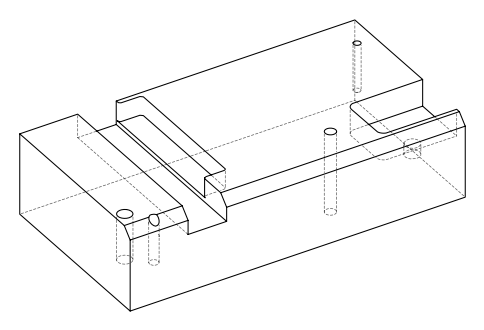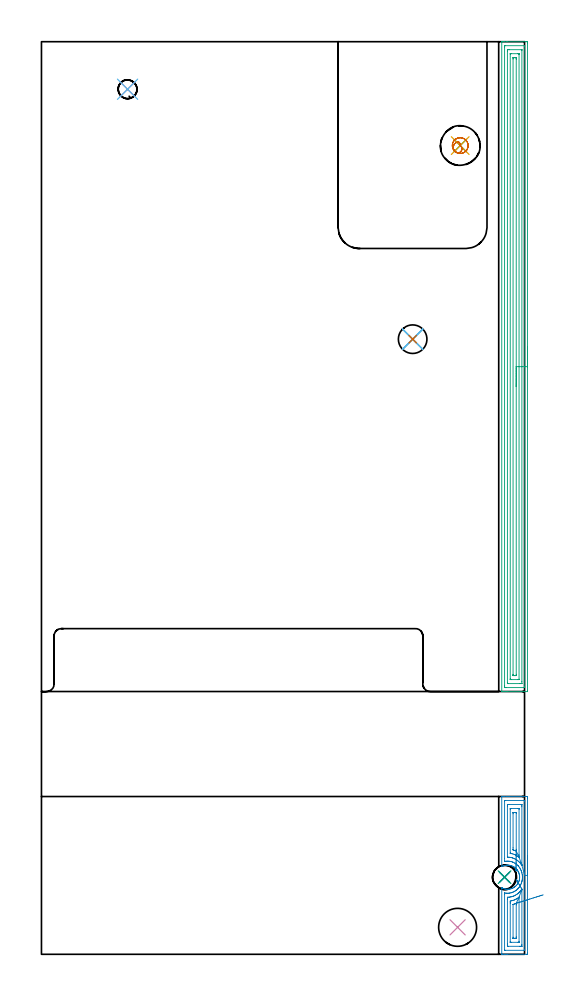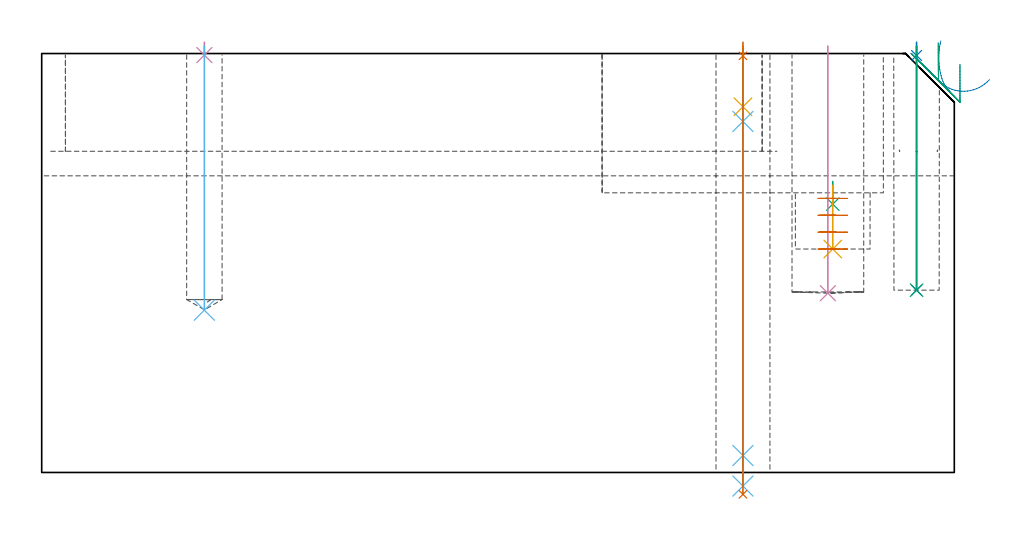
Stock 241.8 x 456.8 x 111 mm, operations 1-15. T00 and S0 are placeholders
(PLAN: 18 operations, 13 tool changes, 228.6 min)
(1 SPOT_DRILL | STEP1HOLE | NXT0321_9005460120000 | 0.03 min | 2 mm3)
(2 SPOT_DRILL_1 | STEP1POCKET | NXT0321_9005460120000 | 0.03 min | 1 mm3)
(3 SPOT_DRILL_2 | STEP1POCKET_2 | NXT0321_9005460120000 | 0.06 min | 4337 mm3)
(4 SPOT_DRILL_3 | STEP1POCKET_3 | NXT0321_9005460120000 | 0.03 min | 1 mm3)
(5 DRILL_BLIND_HOLE_INTO_CENTER | STEP1HOLE | UGT0301_209 | 0.07 min | 841 mm3)
(6 GUN_DRILL_THROUGH_HOLE | STEP1HOLE | UGT0307_006 | 0.55 min | 6232 mm3)
(7 DRILL_TO_ENLARGE_THROUGH_HOLE | STEP1HOLE | UGT0301_275 | 0.48 min | 10698 mm3)
(8 DRILL_BLIND_HOLE_INTO_CENTER_1 | STEP1POCKET | UGT0301_197 | 0.26 min | 2895 mm3)
(9 DRILL_TO_ENLARGE_BLIND_HOLE | STEP1POCKET | UGT0301_373 | 0.26 min | 4165 mm3)
(10 INDEXABLE_INSERT_DRILL_BLIND_HOLE_FROM_SOLID | STEP1POCKET_1 | NXT0302_009 | 0.26 min | 17906 mm3)
(11 DRILL_BLIND_HOLE_INTO_CENTER_2 | STEP1POCKET_2 | UGT0301_373 | 0.08 min | 1498 mm3)
(12 DRILL_BLIND_HOLE_INTO_CENTER_3 | STEP1POCKET_3 | UGT0301_209 | 0.28 min | 4552 mm3)
(13 MILL_ROUGH_BLIND_HOLE_CONTOUR | STEP1POCKET_2 | UGT0201_129 | Spiral | 0.66 min | 5548 mm3)
(14 AREA_MILL | FG_CHAMFER_SURFACE | UGT0205_001 | 3.39 min | 6778 mm3)
(15 AREA_MILL_1 | FG_CHAMFER_SURFACE_1 | UGT0205_001 | 13.26 min | 27633 mm3)
(16 MILL_OPEN_POCKET | POCKET_OPEN | NXT0201_008 | Follow Part, ap 1.5, ae 75% | 195.73 min | 478354 mm3)
(17 MILL_SLOT | SLOT_PARTIAL_RECTANGULAR | UGT0201_094 | Follow Part, ap 5, ae 75% | 11.82 min | 276010 mm3)
(18 MILL_RECTANGULAR_SLOT | SLOT_RECTANGULAR | UGT0201_020 | Follow Part, ap 12.5, ae 75% | 1.4 min | 82522 mm3)
(TOOL NXT0321_9005460120000 | NC Spot Drill, 142deg, 12mm, Carbide, Uncoated | D12 PA142 FL30 Z2)
(TOOL UGT0301_209 | Twist Drill 9.4 mm | D9.4 PA118 FL78 Z2)
(TOOL UGT0307_006 | Gun Drill 9 mm | D9 PA130 FL24 Z1)
(TOOL UGT0301_275 | Twist Drill 14.3 mm | D14.3 PA118 FL114 Z2)
(TOOL UGT0301_197 | Twist Drill 7.8 mm | D7.8 PA118 FL73 Z2)
(TOOL UGT0301_373 | Twist Drill Flat Bottom 12 mm | D12 PA180 FL101 Z2)
(TOOL NXT0302_009 | Index. Insert Drill 19mm [880-D1900L25-05] | D19 PA176 FL95 Z2)
(TOOL UGT0201_129 | Carbide End Mill 11.9 | D11.9 FL15 Z4)
(TOOL UGT0205_001 | Chamfer Mill 20 x 3 x 45 deg. | D20 FL50 Z2)
(TOOL NXT0201_008 | ENDMILL 6mm [2P460-0600-NA 1630] | D6 FL26 Z6)
(TOOL UGT0201_094 | End mill 20 mm | D20 FL38 Z4)
(TOOL UGT0201_020 | End mill 50 mm | D50 FL50 Z4)
(OP 1 SPOT_DRILL)
G17 G21 G94 G90
T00 M6
G54
G17 G0 G90 X185.8 Y307.9 S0 M3
G43 Z121. H0
G94 G81 G98 Z110.385 F250. R114.
G80
M5
M2
(OP 2 SPOT_DRILL_1)
G17 G21 G94 G90
T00 M6
G54
G17 G0 G90 X231.8 Y38.6 S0 M3
G43 Z121. H0
G94 G81 G98 Z110.479 F250. R114.
G80
M5
M2
(OP 3 SPOT_DRILL_2)
G17 G21 G94 G90
T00 M6
G54
G17 G0 G90 X209.6 Y404.8 S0 M3
G43 Z121. H0
G94 G81 G98 Z71.1 F250. R77.1
G80
M5
M2
(OP 4 SPOT_DRILL_3)
G17 G21 G94 G90
T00 M6
G54
G17 G0 G90 X43.1 Y433. S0 M3
G43 Z121. H0
G94 G81 G98 Z110.591 F250. R114.
G80
M5
M2
(OP 5 DRILL_BLIND_HOLE_INTO_CENTER)
G17 G21 G94 G90
T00 M6
G54
G17 G0 G90 X185.8 Y307.9 S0 M3
G43 Z121. H0
G94 G81 G98 Z96.9 F250. R113.
G80
M5
M2
(OP 6 GUN_DRILL_THROUGH_HOLE)
G17 G21 G94 G90
T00 M6
G54
G17 G0 G90 X185.8 Y307.9 M8
G43 Z121. H0
Z108.72
S716 M3
G94 G1 Z93.005 F125. M26
G4 X.084
Z4.5 F250.
G4 X.084
Z-3.598 F125.
G4 X.084
M5
M9
G0 Z108.72
Z121.
M2
(OP 7 DRILL_TO_ENLARGE_THROUGH_HOLE)
G17 G21 G94 G90
T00 M6
G54
G17 G0 G90 X185.8 Y307.9 S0 M3
G43 Z121. H0
G94 G73 G98 Z-5.796 F250. Q12.977 R113.
G80
M5
M2
(OP 8 DRILL_BLIND_HOLE_INTO_CENTER_1)
G17 G21 G94 G90
T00 M6
G54
G17 G0 G90 X231.8 Y38.6 S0 M3
G43 Z121. H0
G94 G81 G98 Z48.3 F250. R113.
G80
M5
M2
(OP 9 DRILL_TO_ENLARGE_BLIND_HOLE)
G17 G21 G94 G90
T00 M6
G54
G17 G0 G90 X231.8 Y38.6 S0 M3
G43 Z121. H0
G94 G73 G98 Z48.3 F250. Q10.45 R113.
G80
M5
M2
(OP 10 INDEXABLE_INSERT_DRILL_BLIND_HOLE_FROM_SOLID)
G17 G21 G94 G90
T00 M6
G54
G17 G0 G90 X208.3 Y13.5 S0 M3
G43 Z121. H1
G94 G81 G98 Z47.5 F250. R113.
G80
M5
M2
(OP 11 DRILL_BLIND_HOLE_INTO_CENTER_2)
G17 G21 G94 G90
T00 M6
G54
G17 G0 G90 X209.6 Y404.8 S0 M3
G43 Z121. H0
G94 G81 G98 Z59.2 F250. R76.1
G80
M5
M2
(OP 12 DRILL_BLIND_HOLE_INTO_CENTER_3)
G17 G21 G94 G90
T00 M6
G54
G17 G0 G90 X43.1 Y433. S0 M3
G43 Z121. H0
G94 G81 G98 Z43. F250. R113.
G80
M5
M2
(OP 13 MILL_ROUGH_BLIND_HOLE_CONTOUR)
G17 G21 G94 G90
T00 M6
G54
G17 G0 G90 X209.6 Y404.8 S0 M3
G43 Z121. H0
Z72.625
G94 G1 X209.625 Y404.763 F250.
X209.65 Y404.8
G3 X209.279 Y406.223 R2.914
X208.662 Y406.566 R0.672
X206.225 Y404.576 R2.639
X207.389 Y401.527 R2.841
X212.873 Y402.589 R3.95
X207.389 Y401.527 R-3.95
X210.131 Y402.058 R1.975
X209.6 Y404.8 R1.975
G0 Z68.15
G1 X209.625 Y404.763
X209.65 Y404.8
G3 X209.279 Y406.223 R2.914
X208.662 Y406.566 R0.672
X206.225 Y404.576 R2.639
X207.389 Y401.527 R2.841
X212.873 Y402.589 R3.95
X207.389 Y401.527 R-3.95
X210.131 Y402.058 R1.975
X209.6 Y404.8 R1.975
G0 Z63.675
G1 X209.625 Y404.763
X209.65 Y404.8
G3 X209.279 Y406.223 R2.914
X208.662 Y406.566 R0.672
X206.225 Y404.576 R2.639
X207.389 Y401.527 R2.841
X212.873 Y402.589 R3.95
X207.389 Y401.527 R-3.95
X210.131 Y402.058 R1.975
X209.6 Y404.8 R1.975
G0 Z59.2
G1 X209.625 Y404.763
X209.65 Y404.8
G3 X209.279 Y406.223 R2.914
X208.662 Y406.566 R0.672
X206.225 Y404.576 R2.639
X207.389 Y401.527 R2.841
X212.873 Y402.589 R3.95
X207.389 Y401.527 R-3.95
X210.131 Y402.058 R1.975
X209.6 Y404.8 R1.975
G0 Z121.
M5
M2
(OP 14 AREA_MILL)
G17 G21 G94 G90
T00 M6
G54
G17 G0 G90 X243.3 Y49.5 S1061 M3
G43 Z121. H0
Z108.1
G94 G1 Y49.462 Z107.228 F250.
Y49.348 Z106.363
Y49.159 Z105.512
Y48.897 Z104.68
Y48.563 Z103.874
Y48.16 Z103.1
Y47.692 Z102.364
Y47.16 Z101.672
Y46.571 Z101.029
Y45.928 Z100.44
Y45.236 Z99.908
Y44.5 Z99.44
Y43.726 Z99.037
Y42.92 Z98.703
Y42.088 Z98.441
Y41.237 Z98.252
Y40.372 Z98.138
Y39.5 Z98.1
Y0.623
X243.298 Y0.281 Z98.101
X243.293 Y0.01 Z98.104
X242.963 Y0. Z98.434
X233.357 Z108.037
X232.828 Z108.569
X232.484 Z108.912
X231.955 Z109.441
X231.61 Z109.784
X230.666 Z110.734
X230.532 Y0.001 Z110.86
X230.451 Y0.004 Z110.94
X230.403 Y0.01 Z110.988
X230.4 Y0.176 Z111.
Y33.244
X230.405 Y33.275 Z110.992
X230.436 Y33.268 Z110.963
X230.491 Y33.244 Z110.909
X230.675 Y33.154 Z110.725
X230.896 Y33.055 Z110.504
X231.346 Y32.881 Z110.054
X231.553 Y32.81 Z109.847
X231.893 Y32.723 Z109.507
X232.236 Y32.653 Z109.164
X232.68 Y32.592 Z108.72
X233.126 Y32.562 Z108.274
X233.571 Y32.566 Z107.829
X234.015 Y32.603 Z107.385
X234.462 Y32.673 Z106.938
X234.905 Y32.771 Z106.495
X235.047 Y32.81 Z106.353
X235.425 Y32.938 Z105.975
X235.575 Y33.003 Z105.825
X235.794 Y33.098 Z105.604
X235.977 Y33.192 Z105.418
X236.243 Y33.328 Z105.153
X236.299 Y33.361 Z105.098
X236.413 Y33.43 Z104.982
X236.684 Y33.591 Z104.715
X236.85 Y33.706 Z104.549
X236.918 Y33.761 Z104.481
X237.217 Y34.003 Z104.181
X237.573 Y34.327 Z103.824
X237.723 Y34.486 Z103.674
X237.825 Y34.594 Z103.572
X238.16 Y35.014 Z103.24
X238.464 Y35.453 Z102.936
X238.483 Y35.486 Z102.916
X238.716 Y35.926 Z102.683
X238.916 Y36.378 Z102.482
X238.945 Y36.46 Z102.453
X239.07 Y36.822 Z102.326
X239.192 Y37.27 Z102.206
X239.274 Y37.715 Z102.124
X239.328 Y38.162 Z102.071
X239.343 Y38.401 Z102.056
X239.344 Y38.536 Z102.046
X239.346 Y38.622 Z102.045
X239.341 Y38.831 Z102.057
X239.336 Y38.914 Z102.063
X239.327 Y39.053 Z102.072
X239.324 Y39.073 Z102.074
X239.27 Y39.5 Z102.125
X239.201 Y39.878 Z102.197
X239.188 Y39.947 Z102.21
X239.179 Y39.981 Z102.22
X239.065 Y40.394 Z102.331
X238.935 Y40.768 Z102.464
X238.91 Y40.838 Z102.488
X238.708 Y41.289 Z102.692
X238.597 Y41.497 Z102.802
X238.464 Y41.747 Z102.936
X238.265 Y42.032 Z103.133
X238.167 Y42.174 Z103.233
X238.153 Y42.194 Z103.246
X238.014 Y42.368 Z103.385
X237.812 Y42.622 Z103.586
X237.723 Y42.715 Z103.674
X237.574 Y42.873 Z103.825
X237.287 Y43.132 Z104.112
X237.207 Y43.205 Z104.192
X236.824 Y43.514 Z104.575
X236.812 Y43.522 Z104.587
X236.684 Y43.609 Z104.714
X236.413 Y43.77 Z104.982
X236.291 Y43.843 Z105.106
X236.243 Y43.872 Z105.153
X235.977 Y44.007 Z105.418
X235.793 Y44.101 Z105.603
X235.395 Y44.266 Z106.003
X234.992 Y44.406 Z106.408
X234.905 Y44.429 Z106.495
X234.462 Y44.527 Z106.938
X234.015 Y44.597 Z107.385
X233.571 Y44.634 Z107.829
X233.126 Y44.638 Z108.274
X232.68 Y44.608 Z108.72
X232.236 Y44.543 Z109.164
X231.608 Y44.406 Z109.792
X231.346 Y44.318 Z110.054
X230.898 Y44.141 Z110.502
X230.521 Y43.969 Z110.879
X230.447 Y43.938 Z110.952
X230.404 Y43.927 Z110.991
X230.4 Y43.969 Z111.
Y78.824
X230.402 Y78.99 Z110.988
X230.531 Y78.998 Z110.861
X230.666 Y79. Z110.734
X230.921 Z110.478
X231.61 Z109.784
X232.828 Z108.569
X233.357 Z108.037
X233.966 Z107.429
X242.699 Z98.699
X242.963 Y78.997 Z98.434
X243.293 Y78.99 Z98.104
X243.297 Y78.719 Z98.101
X243.3 Y78.377 Z98.1
Y78.032
Y39.5
X241.886 Z99.514
X241.885 Y2.411 Z99.515
X241.883 Y2.068 Z99.517
X241.881 Y2.027 Z99.519
X241.88 Y2.013 Z99.52
X241.858 Y2.01 Z99.542
X241.751 Y2.004 Z99.649
X241.617 Y2.001 Z99.783
X232.011 Z109.389
X231.861 Y2.004 Z109.539
X231.829 Y2.007 Z109.571
X231.821 Y2.011 Z109.579
X231.819 Y2.021 Z109.581
X231.816 Y2.056 Z109.584
X231.815 Y2.202 Z109.585
X231.814 Y2.411 Z109.586
X231.815 Y30.116 Z109.585
X231.816 Y30.458 Z109.584
X231.819 Y30.629 Z109.581
X231.821 Y30.704 Z109.579
X231.918 Y30.695 Z109.482
X232.484 Y30.619 Z108.916
X232.899 Y30.584 Z108.501
X233.357 Y30.574 Z108.043
X233.768 Y30.589 Z107.632
X234.23 Y30.634 Z107.17
X234.549 Y30.684 Z106.851
X235.103 Y30.801 Z106.297
X235.266 Y30.843 Z106.134
X235.797 Y31.01 Z105.603
X235.924 Y31.064 Z105.476
X235.977 Y31.088 Z105.423
X236.517 Y31.351 Z104.883
X236.85 Y31.529 Z104.55
X237.081 Y31.667 Z104.319
X237.45 Y31.903 Z103.95
X237.723 Y32.119 Z103.677
X238.086 Y32.426 Z103.314
X238.485 Y32.797 Z102.915
X238.54 Y32.855 Z102.86
X238.597 Y32.918 Z102.803
X238.943 Y33.336 Z102.457
X239.215 Y33.691 Z102.185
X239.322 Y33.842 Z102.078
X239.47 Y34.062 Z101.93
X239.661 Y34.389 Z101.739
X239.764 Y34.585 Z101.636
X239.958 Y34.979 Z101.442
X240.176 Y35.478 Z101.224
X240.197 Y35.528 Z101.203
X240.211 Y35.568 Z101.189
X240.223 Y35.601 Z101.177
X240.343 Y35.957 Z101.057
X240.435 Y36.278 Z100.965
X240.46 Y36.372 Z100.94
X240.544 Y36.716 Z100.856
X240.599 Y37.004 Z100.801
X240.646 Y37.266 Z100.754
X240.71 Y37.784 Z100.69
X240.741 Y38.159 Z100.659
X240.758 Y38.628 Z100.642
X240.741 Y39.053 Z100.659
X240.69 Y39.592 Z100.71
X240.644 Y39.947 Z100.756
X240.497 Y40.683 Z100.903
X240.456 Y40.841 Z100.944
X240.343 Y41.236 Z101.057
X240.167 Y41.734 Z101.233
X240.042 Y42.042 Z101.358
X239.869 Y42.415 Z101.531
X239.757 Y42.628 Z101.643
X239.47 Y43.139 Z101.93
X239.204 Y43.522 Z102.196
X238.939 Y43.869 Z102.461
X238.597 Y44.282 Z102.803
X238.534 Y44.352 Z102.866
X238.473 Y44.415 Z102.927
X238.081 Y44.777 Z103.319
X237.723 Y45.08 Z103.677
X237.433 Y45.309 Z103.967
X236.85 Y45.671 Z104.55
X236.135 Y46.041 Z105.265
X235.977 Y46.108 Z105.423
X235.743 Y46.203 Z105.657
X235.258 Y46.361 Z106.142
X235.103 Y46.401 Z106.297
X234.852 Y46.46 Z106.548
X234.23 Y46.566 Z107.17
X233.836 Y46.606 Z107.564
X233.357 Y46.626 Z108.043
X232.951 Y46.619 Z108.449
X232.484 Y46.58 Z108.916
X232.155 Y46.539 Z109.245
X231.821 Y46.494 Z109.579
X231.816 Y46.886 Z109.584
X231.814 Y47.99 Z109.586
X231.815 Y76.589 Z109.585
X231.817 Y76.932 Z109.583
X231.819 Y76.973 Z109.581
X231.82 Y76.987 Z109.58
X231.842 Y76.99 Z109.558
X231.949 Y76.996 Z109.451
X232.083 Y76.999 Z109.317
X241.689 Y77. Z99.711
X241.839 Y76.997 Z99.561
X241.871 Y76.993 Z99.529
X241.879 Y76.989 Z99.521
X241.881 Y76.979 Z99.519
X241.884 Y76.944 Z99.516
X241.886 Y76.798 Z99.515
Y76.589 Z99.514
Y39.5
X240.462 Y44.589 Z100.938
X240.455 Y44.597 Z100.945
X240.427 Y44.632 Z100.973
X240.343 Y44.746 Z101.057
X240.106 Y45.066 Z101.294
X239.92 Y45.309 Z101.48
X239.47 Y45.851 Z101.93
X239.12 Y46.203 Z102.28
X238.846 Y46.459 Z102.554
X238.597 Y46.671 Z102.803
X238.068 Y47.097 Z103.332
X237.723 Y47.312 Z103.677
X237.213 Y47.618 Z104.187
X236.85 Y47.799 Z104.55
X236.457 Y47.99 Z104.943
X235.977 Y48.172 Z105.423
X235.705 Y48.268 Z105.695
X235.103 Y48.424 Z106.297
X234.584 Y48.522 Z106.816
X234.23 Y48.571 Z107.17
X233.615 Y48.62 Z107.785
X233.357 Y48.633 Z108.043
X233.276 Y48.637 Z108.124
X233.247 Y48.64 Z108.153
X233.236 Y48.643 Z108.164
X233.234 Y48.666 Z108.166
X233.231 Y48.753 Z108.169
X233.229 Y48.884 Z108.171
X233.228 Y74.04 Z108.172
X233.23 Y74.802 Z108.17
X233.232 Y74.93 Z108.168
X233.235 Y74.974 Z108.165
X233.241 Y74.99 Z108.159
X233.261 Y74.993 Z108.139
X233.357 Y74.996 Z108.043
X234.037 Y75. Z107.363
X234.23 Z107.17
X240.15 Z101.25
X240.343 Y74.997 Z101.057
X240.407 Y74.994 Z100.993
X240.454 Y74.991 Z100.946
X240.465 Y74.932 Z100.935
X240.468 Y74.802 Z100.932
X240.47 Y74.672 Z100.93
X240.472 Y73.908 Z100.928
X240.471 Y45.046 Z100.929
X240.468 Y44.783 Z100.932
X240.465 Y44.609 Z100.935
X240.462 Y44.589 Z100.938
X239.05 Y48.639 Z102.35
X238.712 Y48.884 Z102.688
X238.597 Y48.959 Z102.803
X238.4 Y49.085 Z103.
X237.723 Y49.476 Z103.677
X237.529 Y49.579 Z103.871
X237.139 Y49.778 Z104.261
X236.85 Y49.906 Z104.55
X236.636 Y49.996 Z104.764
X235.977 Y50.229 Z105.423
X235.379 Y50.39 Z106.021
X234.679 Y50.536 Z106.721
X234.649 Y50.547 Z106.751
X234.647 Y50.564 Z106.753
X234.644 Y50.604 Z106.756
X234.643 Y50.672 Z106.757
Y72.592
X234.644 Y72.75 Z106.756
X234.646 Y72.875 Z106.754
X234.65 Y72.958 Z106.75
X234.653 Y72.99 Z106.747
X235.118 Y73. Z106.282
X238.611 Z102.789
X239.021 Y72.992 Z102.379
X239.044 Y72.99 Z102.356
X239.051 Y72.981 Z102.349
X239.054 Y72.947 Z102.346
X239.056 Y72.901 Z102.344
X239.057 Y72.857 Z102.343
Y72.543
Y49.778
X239.056 Y49.307 Z102.344
X239.05 Y48.639 Z102.35
X237.633 Y51.658 Z103.767
X237.131 Y51.871 Z104.269
X236.85 Y51.977 Z104.55
X236.224 Y52.205 Z105.176
X236.126 Y52.237 Z105.274
X236.109 Y52.245 Z105.291
X236.064 Y52.271 Z105.336
X236.06 Y52.374 Z105.34
X236.058 Y52.459 Z105.342
X236.057 Y53.271 Z105.343
Y70.333
X236.059 Y70.739 Z105.341
X236.062 Y70.941 Z105.338
X236.064 Y70.984 Z105.336
X236.106 Y70.99 Z105.294
X236.202 Y70.997 Z105.198
X236.85 Y71. Z104.55
X237.072 Z104.328
X237.563 Y70.996 Z103.837
X237.619 Y70.993 Z103.781
X237.634 Y70.99 Z103.766
X237.636 Y70.98 Z103.764
X237.639 Y70.939 Z103.761
X237.642 Y70.764 Z103.758
X237.643 Y70.415 Z103.757
Y52.542
X237.642 Y52.459 Z103.758
X237.633 Y51.658 Z103.767
X237.622 Y50.787 Z103.816
X237.612 Y49.924 Z103.94
X237.602 Y49.074 Z104.139
X237.592 Y48.246 Z104.411
X237.583 Y47.444 Z104.754
X237.573 Y46.675 Z105.166
X237.565 Y45.945 Z105.644
X237.557 Y45.259 Z106.183
X237.549 Y44.623 Z106.78
X237.542 Y44.041 Z107.43
X237.536 Y43.518 Z108.129
X237.53 Y43.058 Z108.87
X237.526 Y42.665 Z109.648
X237.522 Y42.341 Z110.458
X237.519 Y42.088 Z111.293
X237.517 Y41.909 Z112.147
X237.516 Y41.806 Z113.013
X237.515 Y41.778 Z113.885
G0 X238.229 Y36.474 Z114.356
G1 X238.05 Y36.783 Z113.559
X237.907 Y37.03 Z112.735
X237.801 Y37.214 Z111.889
X237.732 Y37.334 Z111.028
X237.7 Y37.388 Z110.157
X237.707 Y37.376 Z109.285
X237.752 Y37.298 Z108.417
X237.835 Y37.156 Z107.561
X237.954 Y36.949 Z106.722
X238.11 Y36.68 Z105.907
X238.301 Y36.35 Z105.122
X238.525 Y35.962 Z104.373
X238.781 Y35.52 Z103.666
X239.068 Y35.025 Z103.007
X239.381 Y34.483 Z102.4
X239.72 Y33.897 Z101.849
X240.082 Y33.272 Z101.36
X240.464 Y32.612 Z100.936
X240.465 Y32.611 Z100.935
X240.469 Y32.473 Z100.931
X240.471 Y32.298 Z100.929
X240.472 Y32.035 Z100.928
Y4.96
X240.47 Y4.198 Z100.93
X240.468 Y4.07 Z100.932
X240.465 Y4.026 Z100.935
X240.459 Y4.01 Z100.941
X240.439 Y4.007 Z100.961
X240.343 Y4.004 Z101.057
X239.663 Y4. Z101.737
X239.47 Z101.93
X233.55 Y4.001 Z107.85
X233.357 Y4.003 Z108.043
X233.293 Y4.006 Z108.107
X233.246 Y4.01 Z108.154
X233.235 Y4.068 Z108.165
X233.232 Y4.198 Z108.168
X233.23 Y4.328 Z108.17
X233.229 Y5.092 Z108.171
X233.228 Y5.223 Z108.172
X233.229 Y27.566 Z108.171
X233.233 Y28.329 Z108.167
X233.235 Y28.453 Z108.165
X233.247 Y28.557 Z108.153
X233.357 Y28.563 Z108.043
X233.963 Y28.602 Z107.437
X234.23 Y28.629 Z107.17
X234.739 Y28.702 Z106.661
X235.103 Y28.779 Z106.297
X235.458 Y28.859 Z105.942
X235.977 Y29.024 Z105.423
X236.129 Y29.074 Z105.271
X236.493 Y29.222 Z104.907
X236.737 Y29.338 Z104.663
X236.85 Y29.395 Z104.55
X237.315 Y29.64 Z104.085
X237.723 Y29.881 Z103.677
X237.866 Y29.97 Z103.534
X238.088 Y30.116 Z103.312
X238.375 Y30.342 Z103.025
X238.597 Y30.525 Z102.803
X238.853 Y30.747 Z102.547
X239.139 Y31.01 Z102.261
X239.306 Y31.177 Z102.094
X239.47 Y31.35 Z101.93
X239.721 Y31.646 Z101.679
X239.932 Y31.903 Z101.468
X240.112 Y32.14 Z101.288
X240.343 Y32.454 Z101.057
X240.44 Y32.586 Z100.96
X240.459 Y32.609 Z100.941
X240.464 Y32.612 Z100.936
X239.051 Y28.559 Z102.349
X239.052 Y28.547 Z102.348
X239.056 Y28.43 Z102.344
X239.057 Y28.329 Z102.343
Y28.152
Y6.25 Z102.344
X239.054 Y6.125 Z102.346
X239.05 Y6.042 Z102.35
X239.047 Y6.01 Z102.353
X238.582 Y6. Z102.818
X235.089 Z106.311
X234.679 Y6.008 Z106.721
X234.656 Y6.01 Z106.744
X234.649 Y6.019 Z106.751
X234.646 Y6.053 Z106.754
X234.644 Y6.099 Z106.756
X234.643 Y6.143 Z106.757
Y6.457
Y25.647
X234.644 Y26.117 Z106.756
X234.648 Y26.541 Z106.752
X234.65 Y26.65 Z106.75
X235.103 Y26.751 Z106.297
X235.648 Y26.877 Z105.752
X235.977 Y26.974 Z105.423
X236.603 Y27.182 Z104.797
X236.85 Y27.286 Z104.55
X236.951 Y27.331 Z104.449
X237.174 Y27.435 Z104.226
X237.54 Y27.622 Z103.86
X237.723 Y27.722 Z103.677
X238.104 Y27.939 Z103.296
X238.597 Y28.241 Z102.803
X238.65 Y28.274 Z102.75
X238.73 Y28.329 Z102.67
X238.862 Y28.428 Z102.538
X238.947 Y28.492 Z102.453
X238.997 Y28.528 Z102.403
X239.041 Y28.556 Z102.359
X239.051 Y28.559 Z102.349
X237.636 Y25.532 Z103.764
X237.643 Y24.754 Z103.757
Y8.667
X237.641 Y8.261 Z103.759
X237.638 Y8.059 Z103.762
X237.637 Y8.016 Z103.763
X237.594 Y8.01 Z103.806
X237.498 Y8.004 Z103.902
X236.85 Y8. Z104.55
X236.628 Z104.772
X236.137 Y8.004 Z105.263
X236.081 Y8.007 Z105.319
X236.066 Y8.01 Z105.334
X236.064 Y8.02 Z105.336
X236.061 Y8.062 Z105.339
X236.058 Y8.236 Z105.342
X236.057 Y8.585 Z105.343
Y24.855
X236.058 Y24.906 Z105.342
X236.061 Y24.93 Z105.339
X236.063 Y24.936 Z105.337
X236.081 Y24.944 Z105.319
X236.321 Y25.027 Z105.079
X236.517 Y25.094 Z104.883
X236.85 Y25.214 Z104.55
X237.158 Y25.332 Z104.242
X237.336 Y25.407 Z104.064
X237.472 Y25.466 Z103.928
X237.563 Y25.505 Z103.837
X237.616 Y25.526 Z103.784
X237.636 Y25.532 Z103.764
X238.263 Y25.728 Z103.19
X238.935 Y25.939 Z102.675
X239.648 Y26.162 Z102.223
X240.395 Y26.396 Z101.839
X241.171 Y26.639 Z101.524
X241.971 Y26.889 Z101.281
X242.788 Y27.144 Z101.112
X243.615 Y27.403 Z101.019
X244.448 Y27.664 Z101.001
X245.279 Y27.924 Z101.059
X246.101 Y28.181 Z101.193
X246.91 Y28.434 Z101.402
X247.698 Y28.681 Z101.684
X248.459 Y28.919 Z102.036
X249.188 Y29.148 Z102.457
X249.88 Y29.364 Z102.943
X250.529 Y29.567 Z103.49
X251.129 Y29.755 Z104.094
G0 Z121.
M5
M2
(OP 15 AREA_MILL_1)
G17 G21 G94 G90
T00 M6
G54
G17 G0 G90 X243.3 Y304.15 S1061 M3
G43 Z121. H0
Z108.1
G94 G1 Y304.112 Z107.228 F250.
Y303.998 Z106.364
Y303.809 Z105.512
Y303.547 Z104.68
Y303.213 Z103.874
Y302.81 Z103.1
Y302.342 Z102.364
Y301.81 Z101.672
Y301.221 Z101.029
Y300.578 Z100.44
Y299.886 Z99.908
Y299.15 Z99.44
Y298.376 Z99.037
Y297.57 Z98.703
Y296.738 Z98.441
Y295.886 Z98.252
Y295.022 Z98.138
Y294.15 Z98.1
Y132.11
X243.294 Y131.556 Z98.103
X243.292 Y131.51 Z98.106
X243.239 Y131.5 Z98.158
X233.357 Z108.037
X232.804 Z108.593
X232.484 Z108.912
X231.93 Z109.466
X231.61 Z109.784
X230.647 Z110.752
X230.523 Y131.501 Z110.869
X230.451 Y131.505 Z110.941
X230.403 Y131.51 Z110.988
X230.4 Y131.664 Z111.
Y456.636
X230.402 Y456.79 Z110.988
X230.521 Y456.797 Z110.871
X230.647 Y456.8 Z110.752
X230.97 Z110.429
X231.61 Z109.784
X232.804 Z108.593
X233.357 Z108.037
X242.367 Z99.031
X242.963 Y456.794 Z98.434
X243.293 Y456.79 Z98.104
X243.297 Y456.531 Z98.102
X243.299 Y456.19 Z98.101
X243.3 Y455.845 Z98.1
Y294.15
X241.886 Z99.514
X241.885 Y134.104 Z99.515
X241.884 Y133.896 Z99.516
X241.88 Y133.554 Z99.52
X241.879 Y133.519 Z99.521
X241.835 Y133.51 Z99.565
X241.732 Y133.505 Z99.668
X241.602 Y133.501 Z99.798
X232.484 Y133.5 Z108.916
X231.996 Y133.501 Z109.404
X231.859 Y133.507 Z109.541
X231.833 Y133.51 Z109.567
X231.821 Y133.52 Z109.579
X231.819 Y133.55 Z109.581
X231.816 Y133.686 Z109.584
X231.815 Y133.896 Z109.585
X231.814 Y134.58 Z109.586
X231.815 Y454.196 Z109.585
X231.816 Y454.404 Z109.584
X231.82 Y454.746 Z109.58
X231.821 Y454.781 Z109.579
X231.865 Y454.79 Z109.535
X231.968 Y454.795 Z109.432
X232.098 Y454.799 Z109.302
X241.703 Y454.8 Z99.697
X241.841 Y454.798 Z99.559
X241.869 Y454.794 Z99.531
X241.878 Y454.79 Z99.522
X241.88 Y454.783 Z99.52
X241.883 Y454.751 Z99.517
X241.885 Y454.613 Z99.515
X241.886 Y294.15 Z99.514
X240.472 Z100.928
X240.471 Y136.443 Z100.929
X240.469 Y135.681 Z100.931
X240.467 Y135.554 Z100.933
X240.465 Y135.515 Z100.935
X240.431 Y135.51 Z100.969
X240.343 Y135.507 Z101.057
X239.647 Y135.5 Z101.753
X239.47 Z101.93
X233.534 Z107.866
X233.357 Y135.502 Z108.043
X233.298 Y135.505 Z108.102
X233.252 Y135.51 Z108.148
X233.235 Y135.519 Z108.165
X233.233 Y135.551 Z108.167
X233.23 Y135.681 Z108.17
X233.229 Y135.812 Z108.171
Y451.857
X233.231 Y452.619 Z108.169
X233.233 Y452.746 Z108.167
X233.235 Y452.785 Z108.165
X233.269 Y452.79 Z108.131
X233.357 Y452.793 Z108.043
X234.053 Y452.8 Z107.347
X234.23 Z107.17
X240.166 Z101.234
X240.343 Y452.798 Z101.057
X240.402 Y452.795 Z100.998
X240.448 Y452.79 Z100.952
X240.465 Y452.781 Z100.935
X240.467 Y452.749 Z100.933
X240.47 Y452.619 Z100.93
X240.471 Y452.488 Z100.929
X240.472 Y294.15 Z100.928
X239.057 Z102.343
Y137.731
X239.055 Y137.606 Z102.345
X239.052 Y137.523 Z102.348
X239.05 Y137.509 Z102.35
X239.042 Y137.506 Z102.358
X239.017 Y137.503 Z102.383
X238.597 Y137.5 Z102.803
X235.103 Z106.297
X235.071 Z106.329
X234.692 Y137.508 Z106.708
X234.651 Y137.51 Z106.749
X234.648 Y137.54 Z106.752
X234.645 Y137.587 Z106.755
X234.643 Y137.633 Z106.757
Y137.938
Y450.569
X234.645 Y450.694 Z106.755
X234.648 Y450.777 Z106.752
X234.65 Y450.791 Z106.75
X234.658 Y450.794 Z106.742
X234.683 Y450.797 Z106.717
X235.103 Y450.8 Z106.297
X238.597 Z102.803
X238.629 Z102.771
X239.008 Y450.792 Z102.392
X239.049 Y450.79 Z102.351
X239.052 Y450.76 Z102.348
X239.056 Y450.713 Z102.344
X239.057 Y450.667 Z102.343
Y450.362
Y294.15
X237.643 Z103.757
Y140.145
X237.642 Y139.74 Z103.758
X237.638 Y139.538 Z103.762
X237.637 Y139.518 Z103.763
X237.625 Y139.51 Z103.775
X237.571 Y139.505 Z103.829
X237.48 Y139.501 Z103.92
X236.85 Y139.5 Z104.55
X236.608 Z104.792
X236.143 Y139.503 Z105.257
X236.093 Y139.507 Z105.307
X236.064 Y139.511 Z105.336
X236.062 Y139.545 Z105.338
X236.059 Y139.717 Z105.341
X236.057 Y140.063 Z105.343
Y140.145
Y448.155
X236.058 Y448.56 Z105.342
X236.062 Y448.762 Z105.338
X236.063 Y448.782 Z105.337
X236.075 Y448.79 Z105.325
X236.129 Y448.795 Z105.271
X236.22 Y448.799 Z105.18
X236.85 Y448.8 Z104.55
X237.092 Z104.308
X237.557 Y448.797 Z103.843
X237.607 Y448.793 Z103.793
X237.636 Y448.789 Z103.764
X237.638 Y448.755 Z103.762
X237.641 Y448.583 Z103.759
X237.643 Y448.237 Z103.757
Y448.155
Y294.15
Y293.278 Z103.795
Y292.414 Z103.909
Y291.562 Z104.098
Y290.73 Z104.36
Y289.924 Z104.694
Y289.15 Z105.097
Y288.414 Z105.565
Y287.722 Z106.096
Y287.079 Z106.686
Y286.49 Z107.329
Y285.958 Z108.021
Y285.49 Z108.757
Y285.087 Z109.531
Y284.753 Z110.337
Y284.491 Z111.169
Y284.302 Z112.02
Y284.188 Z112.885
Y284.15 Z113.757
G0 Z121.
M5
M2
